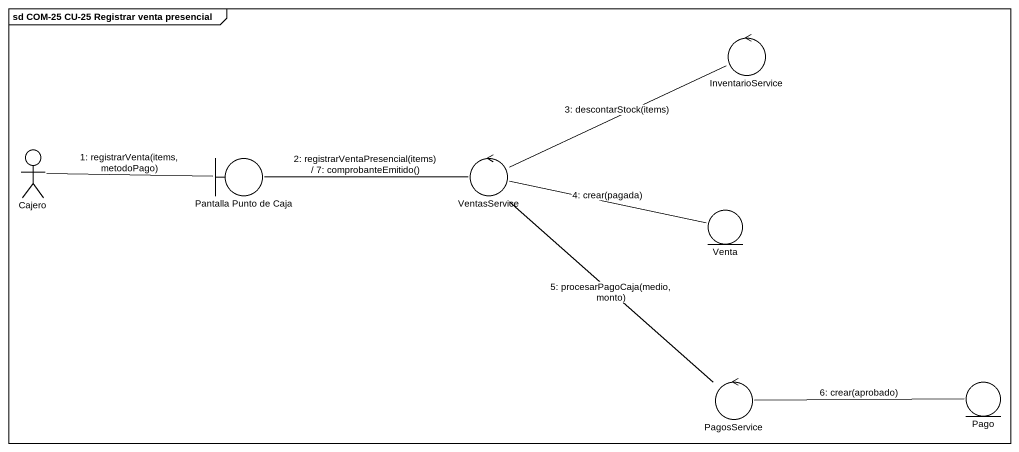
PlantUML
@startuml
mainframe sd COM-25 CU-25 Registrar venta presencial
control InventarioService
actor Cajero
boundary "Pantalla Punto de Caja" as Pantalla_Punto_de_Caja
control VentasService
entity Venta
control PagosService
entity Pago
Cajero -right- Pantalla_Punto_de_Caja : 1: registrarVenta(items, metodoPago)
Pantalla_Punto_de_Caja -right- VentasService : 2: registrarVentaPresencial(items) / 7: comprobanteEmitido()
VentasService -right- InventarioService : 3: descontarStock(items)
VentasService -right- Venta : 4: crear(pagada)
VentasService -- PagosService : 5: procesarPagoCaja(medio, monto)
PagosService -right- Pago : 6: crear(aprobado)
@enduml
